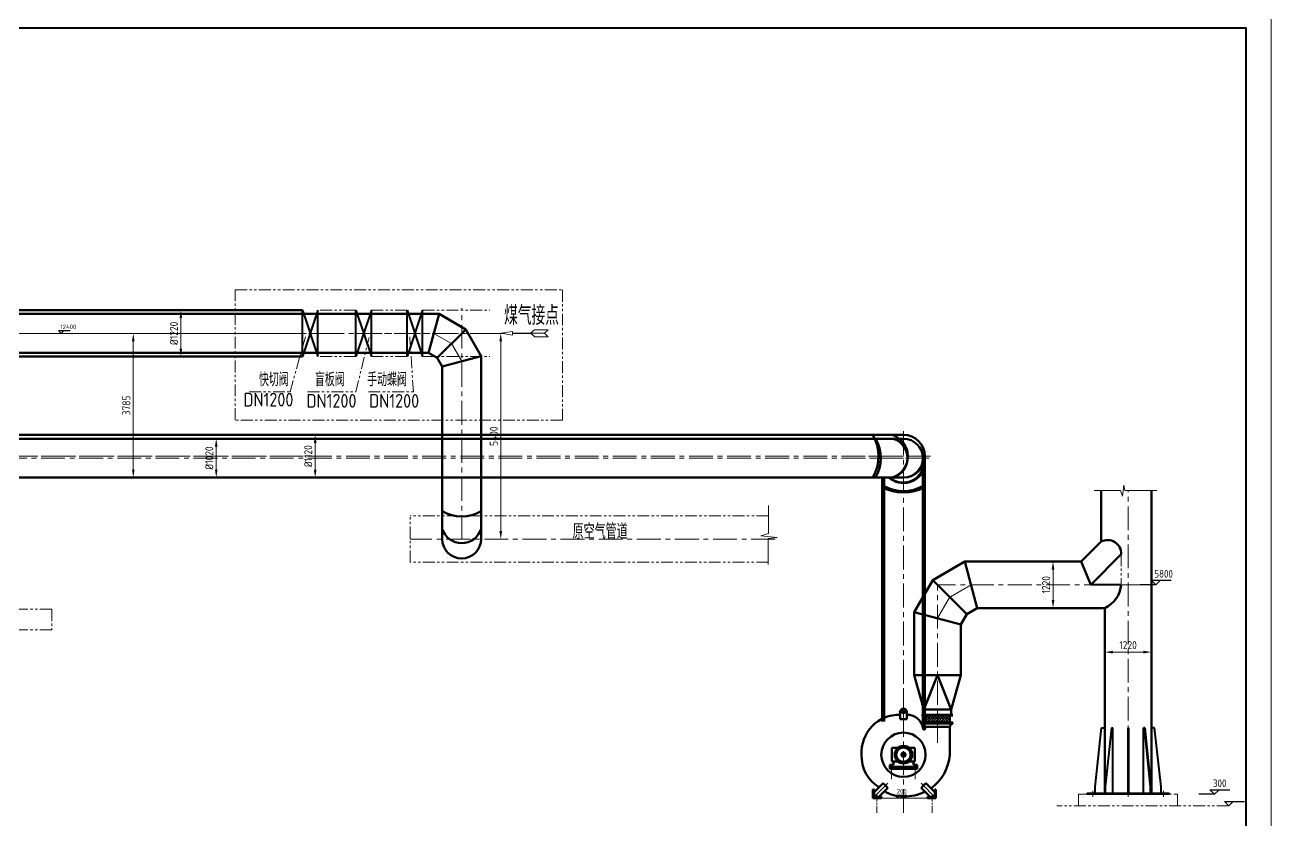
# Model space of a CAD drawing. Header units: millimetres. Extents: x 188205 to 604756, y -401673 to 15123.
# Drawn here: x 370636 to 403332, y -25412 to -4538 of the extents above; entities that cross this region are included whole.
import ezdxf

# ---------------------------------------------------------------- set-up
doc = ezdxf.new("R2010")
doc.units = ezdxf.units.MM
doc.header["$LTSCALE"] = 500
doc.linetypes.add('CENTER', pattern=[2, 1.25, -0.25, 0.25, -0.25])
doc.linetypes.add('PHANTOM2', pattern=[1.25, 0.625, -0.125, 0.125, -0.125, 0.125, -0.125])
for name, color, linetype, lineweight in [('2D', 4, 'PHANTOM2', 20), ('air-smoke', 5, 'Continuous', 50), ('BIAOZHU', 3, 'Continuous', 25), ('gas', 2, 'Continuous', 50), ('gas-smoke', 6, 'Continuous', 50), ('POU', 4, 'Continuous', 20), ('SHI', 7, 'Continuous', 40), ('WEN', 3, 'Continuous', 20), ('XI', 2, 'Continuous', 20), ('ZHONG', 1, 'CENTER', 20), ('实体', 7, 'Continuous', 40)]:
    doc.layers.add(name, color=color, linetype=linetype, lineweight=lineweight)
doc.layers.add('air', color=7, linetype='Continuous', lineweight=50, true_color=0x77bec0)
doc.styles.add('GB', font='gbenor.shx', dxfattribs={"bigfont": 'gbcbig.shx'})
doc.styles.add('工程字', font='gbenor.shx', dxfattribs={"bigfont": 'gbcbig.shx'})
doc.dimstyles.new('ISO-60', dxfattribs={"dimscale": 60, "dimtxt": 3.5, "dimasz": 3.5, "dimexe": 1.8, "dimexo": 1.25, "dimgap": 1.3, "dimtad": 1, "dimrnd": 1, "dimdsep": 46, "dimtxsty": 'GB', "dimcen": 0, "dimclrd": 3, "dimclre": 3, "dimclrt": 256, "dimadec": 0, "dimazin": 0, "dimtfac": 1, "dimtix": 1, "dimtmove": 0, "dimatfit": 3, "dimldrblk": 'DOTSMALL', "dimfxl": 0, "dimlwd": 20, "dimlwe": 20, "dimarcsym": 0})

# ---------------------------------------------------------------- blocks, each defined once
blk = doc.blocks.new('air-master-2')
for p, q in [((33575, -4522), (33575, -5253)), ((33575, -5253), (33378, -5317)), ((33378, -5317), (33807, -5362)), ((33807, -5362), (33572, -5388)), ((33572, -5388), (33572, -6068))]:
    blk.add_line(p, q)
at = {"layer": '2D'}
for p, q in [((33575, -4790), (24180, -4790)), ((24180, -6010), (24180, -4790)), ((33572, -6010), (24180, -6010))]:
    blk.add_line(p, q, dxfattribs=at)
at = {"layer": 'air'}
for p, q in [((7180, 510), (24933, 510)), ((24659, -510), (24933, 510)), ((24933, 510), (25633, 105)), ((24887, -641), (25633, 105)), ((25633, 105), (26038, -595)), ((7180, -510), (24659, -510)), ((24659, -510), (24887, -641)), ((24887, -641), (25018, -869)), ((25018, -869), (26038, -595)), ((26038, -5400), (26038, -595)), ((25018, -5400), (25018, -869))]:
    blk.add_line(p, q, dxfattribs=at)
for centre, radius, start, end in [((25528, -3785), 1020, 240, 300), ((25528, -4970), 535, 197.588, 342.412), ((25528, -5400), 510, 180, 0)]:
    blk.add_arc(centre, radius, start, end, dxfattribs=at)
at = {"layer": 'ZHONG'}
for p, q in [((25528, -5400), (25528, 659)), ((26445, 0), (-6515, 0)), ((24796, 0), (25260, -268)), ((25260, -268), (25528, -732)), ((33749, -5400), (24180, -5400))]:
    blk.add_line(p, q, dxfattribs=at)
at = {"layer": 'WEN', "style": 'GB'}
blk.add_text('原空气管道', height=401.5, dxfattribs=at).set_placement((28439, -5400))
blk = doc.blocks.new('air-waste-master-2')
at = {"layer": 'air-smoke'}
for p, q in [((41548, -1040), (14139, -1040)), ((42058, -8468), (42058, -1550)), ((41548, -2060), (13009, -2060)), ((41038, -8468), (41038, -2060))]:
    blk.add_line(p, q, dxfattribs=at)
for centre, radius, start, end in [((39933, -1550), 1020, 330, 30), ((41118, -1550), 535, 287.588, 72.412), ((41548, -1550), 510, 270, 90), ((41548, -1656), 535, 228.9898, 342.412), ((41548, -1399), 1020, 240, 300)]:
    blk.add_arc(centre, radius, start, end, dxfattribs=at)
at = {"layer": 'ZHONG'}
for p, q in [((41548, -8468), (41548, -891)), ((41548, -1550), (0, -1550)), ((42223, -1550), (40655, -1550))]:
    blk.add_line(p, q, dxfattribs=at)
blk = doc.blocks.new('gas-master-2')
at = {"layer": 'gas'}
for p, q in [((-5830, 315), (-5330, 510)), ((-5330, 510), (1070, 510)), ((-5330, 510), (-5330, -510)), ((1070, 510), (1570, 610)), ((1070, 510), (1070, -510)), ((1570, 610), (18821, 610)), ((1570, -610), (1570, 610)), ((1570, 610), (1570, -610)), ((-10585, -1410), (-10585, 0)), ((-10270, 315), (-5830, 315)), ((-9955, -1410), (-9955, 0)), ((-5830, 315), (-5830, -315)), ((-3790, 0), (-3790, -1365)), ((-3070, 0), (-3070, -1365)), ((2930, 0), (2930, -1365)), ((3650, 0), (3650, -1365)), ((-9955, -315), (-5830, -315)), ((-5830, -315), (-5330, -510)), ((-5330, -510), (1070, -510)), ((1070, -510), (1570, -610)), ((1570, -610), (18821, -610)), ((-10670, -1350), (-10670, -2100)), ((-10670, -1410), (-7070, -1410)), ((-7070, -1350), (-7070, -2100)), ((-5335, -1350), (-5335, -2100)), ((-5335, -1365), (-170, -1365)), ((-170, -1350), (-170, -2100)), ((1315, -1350), (1315, -2100)), ((1315, -1365), (6340, -1365)), ((6340, -1350), (6340, -2100)), ((-10670, -2040), (-7070, -2040)), ((-5335, -2085), (-170, -2085)), ((1315, -2085), (6340, -2085))]:
    blk.add_line(p, q, dxfattribs=at)
for centre, radius, start, end in [((-3430, 0), 360, 0, 180), ((3290, 0), 360, 0, 180), ((-10270, 0), 315, 0, 180), ((-10270, -261), 330, 17.588, 162.412), ((-10209, 0), 330, 320.2504, 72.416), ((-10376, 0), 630, 330, 30), ((-3430, -302), 378, 17.588, 162.412), ((3290, -302), 378, 17.588, 162.412), ((-10270, -985), 630, 60, 120), ((-10270, -905), 315, 0, 180), ((-3430, -1136), 720, 60, 120), ((-3430, -905), 360, 0, 180), ((3290, -1136), 720, 60, 120), ((3290, -905), 360, 0, 180), ((-10270, -1166), 330, 17.588, 162.412), ((-3430, -1207), 378, 17.588, 162.412), ((3290, -1207), 378, 17.588, 162.412), ((-10270, -1890), 630, 60, 120), ((-3430, -2041), 720, 69.8597, 110.1403), ((3290, -2041), 720, 69.8597, 110.1403)]:
    blk.add_arc(centre, radius, start, end, dxfattribs=at)
at = {"layer": 'WEN'}
blk.add_circle((3290, -1725), 360, dxfattribs=at)
at = {"layer": 'ZHONG'}
for p, q in [((-11320, 0), (18821, 0)), ((-11016, 0), (19922, 0)), ((-10270, -1410), (-10270, 22)), ((-3430, 0), (-3430, -1365)), ((3290, 0), (3290, -1365)), ((-11320, -905), (4121, -905)), ((-11052, -1725), (6880, -1725))]:
    blk.add_line(p, q, dxfattribs=at)
blk = doc.blocks.new('gas-waste-master-2')
at = {"layer": 'gas-smoke'}
for p, q in [((44527, -940), (13683, -940)), ((45087, -1500), (45087, -8468)), ((44527, -2060), (13683, -2060)), ((43967, -2060), (43967, -8468))]:
    blk.add_line(p, q, dxfattribs=at)
for centre, radius, start, end in [((42752, -1500), 1120, 330, 30), ((44055, -1500), 587, 287.588, 72.412), ((44527, -1500), 560, 270, 90), ((44527, -1617), 587, 228.9118, 342.412), ((44527, -1335), 1120, 240, 300)]:
    blk.add_arc(centre, radius, start, end, dxfattribs=at)
at = {"layer": 'ZHONG'}
for p, q in [((44527, -846), (44527, -8468)), ((190, -1500), (28756, -1500)), ((44527, -1500), (1381, -1500)), ((45234, -1500), (43345, -1500))]:
    blk.add_line(p, q, dxfattribs=at)
blk = doc.blocks.new('*D128')
at = {"layer": 'Defpoints', "color": 0}
for p in [(374724, -12025), (374724, -13245), (374727, -13245)]:
    blk.add_point(p, dxfattribs=at)
at = {"layer": 'WEN', "color": 3, "lineweight": 20}
for p, q in [((374799, -12025), (374835, -12025)), ((374727, -12235), (374727, -13035)), ((374799, -13245), (374835, -13245))]:
    blk.add_line(p, q, dxfattribs=at)
at = {"layer": 'WEN', "color": 3}
for points in [[(374692, -12235), (374762, -12235), (374727, -12025)], [(374692, -13035), (374762, -13035), (374727, -13245)]]:
    blk.add_solid(points, dxfattribs=at)
at = {"layer": 'WEN', "insert": (374544, -12635), "char_height": 210, "attachment_point": 5, "rotation": 90, "style": 'GB'}
blk.add_mtext('%%c1220', dxfattribs=at)
blk = doc.blocks.new('_DotSmall')
at = {"color": 0, "linetype": 'ByBlock', "const_width": 0.5}
blk.add_lwpolyline([(-0.0625, 0, 1), (0.0625, 0, 1)], format="xyb", close=True, dxfattribs=at)
blk = doc.blocks.new('正标高')
at = {"layer": 'BIAOZHU'}
for p, q in [((-2.4, 2.4), (8, 2.4)), ((-2.4, 2.4), (0, 0)), ((2.4, 2.4), (0, 0))]:
    blk.add_line(p, q, dxfattribs=at)
at = {"layer": 'BIAOZHU', "style": 'GB'}
blk.add_attdef('1000', (-0.7624, 3.76), '', height=4, dxfattribs=at)
at = {"layer": 'BIAOZHU', "style": 'GB', "flags": 10}
blk.add_attdef('+', (-3.12, 3.76), '', height=4, dxfattribs=at)
blk = doc.blocks.new('fan-a')
at = {"layer": 'POU'}
h = blk.add_hatch(dxfattribs=at)
h.set_pattern_fill('ANSI37', color=256, scale=15, style=0)
h.set_pattern_definition([(45, (-388025.4, -38833), (-33.6759605, 33.6759605), []), (135, (-388025.4, -38833), (-33.6759605, -33.6759605), [])])
h.paths.add_polyline_path([(-1214, 1025), (-1214, 845), (-894, 845), (-894, 1025)])
h.paths.add_polyline_path([(-894, 1025), (-894, 845), (-574, 845), (-574, 1025)])
for p, q in [((-1297, 1045), (-491, 1045)), ((-1297, 1035), (-491, 1035)), ((-1297, 1025), (-491, 1025)), ((-1214, 845), (-1214, 1025)), ((-574, 845), (-574, 1025)), ((-491, 1045), (-491, 1035)), ((-491, 1025), (-491, 1035)), ((-88, 1125), (-88, 930)), ((88, 1125), (88, 930)), ((-1297, 845), (-491, 845)), ((-1297, 835), (-1297, 823)), ((-491, 835), (-1297, 835)), ((-1297, 823), (-491, 823)), ((-1256, 823), (-1215, 733)), ((-491, 835), (-1255, 835)), ((-1254, 835), (-492, 835)), ((-1215, 733), (-1215, 0)), ((-1215, 733), (-894, 733)), ((-573, 733), (-894, 733)), ((-532, 823), (-573, 733)), ((-573, 733), (-573, 682)), ((-491, 845), (-491, 835)), ((-491, 823), (-491, 835)), ((-88, 930), (88, 930)), ((-301, 176), (-301, -176)), ((-301, 176), (-147, 176)), ((147, 176), (301, 176)), ((301, 176), (301, -176)), ((-360, -270), (-360, -375)), ((-360, -270), (-263, -270)), ((0, -321), (-360, -321)), ((-301, -176), (-147, -176)), ((-263, -270), (-263, -176)), ((0, -321), (360, -321)), ((147, -176), (301, -176)), ((263, -270), (263, -176)), ((360, -270), (263, -270)), ((360, -270), (360, -375)), ((0, -375), (-360, -375)), ((0, -375), (360, -375)), ((-851, -918), (-851, -1140)), ((-851, -918), (-820, -918)), ((-820, -987), (-583, -751)), ((-820, -918), (-820, -1108)), ((-699, -1108), (-462, -872)), ((-583, -751), (-462, -872)), ((533, -751), (412, -872)), ((649, -1108), (412, -872)), ((770, -987), (533, -751)), ((801, -918), (770, -918)), ((770, -918), (770, -1108)), ((801, -918), (801, -1140)), ((-820, -1108), (-851, -1140)), ((-851, -1140), (-630, -1140)), ((-820, -1108), (-630, -1108)), ((-630, -1108), (-630, -1140)), ((770, -1108), (580, -1108)), ((580, -1108), (580, -1140)), ((801, -1140), (580, -1140)), ((770, -1108), (801, -1140))]:
    blk.add_line(p, q)
for centre, radius in [((0, 1125), 39.3), ((0, 0), 581), ((0, 0), 229), ((0, 0), 189), ((0, 0), 54), ((0, 0), 47.2)]:
    blk.add_circle(centre, radius)
for centre, radius, start, end in [((-99, 628), 420, 88.4877, 172.8076), ((0, 1125), 88.2, 0, 180), ((112, 61), 987, 356.4604, 91.3591), ((-544, 688), 29.4, 192.8658, 345.3785), ((163, -52), 935, 300.5944, 3.1933), ((-29, 82), 1189, 183.9571, 234.5469), ((-29, 136), 1233, 244.2231, 271.341), ((4, -137), 960, 269.7316, 301.0503)]:
    blk.add_arc(centre, radius, start, end)
at = {"layer": 'BIAOZHU'}
blk.add_line((-1255, 835), (-491, 835), dxfattribs=at)
at = {"layer": 'ZHONG'}
for p, q in [((0, -1529), (0, 1694)), ((-894, 1025), (-894, 310)), ((-510, 1007), (-510, 1051)), ((-109, 1125), (119, 1125)), ((-1279, 863), (-1279, 782)), ((-509, 863), (-509, 782)), ((-851, -1140), (-462, -751)), ((801, -1140), (412, -751))]:
    blk.add_line(p, q, dxfattribs=at)
at = {"layer": 'ZHONG', "ltscale": 100}
for p, q in [((-310, -248), (-310, -644)), ((310, -244), (310, -644))]:
    blk.add_line(p, q, dxfattribs=at)
at = {"layer": 'ZHONG', "ltscale": 0.3}
for p, q in [((-750, -1529), (-750, -1058)), ((700, -1529), (700, -1058))]:
    blk.add_line(p, q, dxfattribs=at)
blk = doc.blocks.new('地坪')
at = {"layer": 'BIAOZHU'}
for p, q in [((0, 0), (-2.26, 2.26)), ((-2.26, 2.26), (8.16, 2.26)), ((0, 0), (2.26, 2.26))]:
    blk.add_line(p, q, dxfattribs=at)
at = {"layer": 'BIAOZHU', "style": 'GB', "flags": 10}
blk.add_attdef('%%P0.0', (-2.96, 3.66), '', height=4, dxfattribs=at)
blk = doc.blocks.new('*D324')
at = {"layer": 'Defpoints', "color": 0}
for p in [(397526, -18625), (397526, -19845), (397611, -19845)]:
    blk.add_point(p, dxfattribs=at)
at = {"layer": 'WEN', "color": 3, "lineweight": 20}
for p, q in [((397601, -18625), (397719, -18625)), ((397611, -18835), (397611, -19635)), ((397601, -19845), (397719, -19845))]:
    blk.add_line(p, q, dxfattribs=at)
at = {"layer": 'WEN', "color": 3}
for points in [[(397576, -18835), (397646, -18835), (397611, -18625)], [(397576, -19635), (397646, -19635), (397611, -19845)]]:
    blk.add_solid(points, dxfattribs=at)
at = {"layer": 'WEN', "insert": (397428, -19235), "char_height": 210, "attachment_point": 5, "rotation": 90, "style": 'GB'}
blk.add_mtext('1220', dxfattribs=at)
blk = doc.blocks.new('*D325')
at = {"layer": 'Defpoints', "color": 0}
for p in [(398970, -21003), (400190, -21003), (400190, -21003)]:
    blk.add_point(p, dxfattribs=at)
at = {"layer": 'WEN', "color": 3, "lineweight": 20}
for p, q in [((398970, -20928), (398970, -20895)), ((400190, -20928), (400190, -20895)), ((399180, -21003), (399980, -21003))]:
    blk.add_line(p, q, dxfattribs=at)
at = {"layer": 'WEN', "color": 3}
for points in [[(399180, -20968), (399180, -21038), (398970, -21003)], [(399980, -20968), (399980, -21038), (400190, -21003)]]:
    blk.add_solid(points, dxfattribs=at)
at = {"layer": 'WEN', "insert": (399580, -20820), "char_height": 210, "attachment_point": 5, "style": 'GB'}
blk.add_mtext('1220', dxfattribs=at)
blk = doc.blocks.new('*D337')
at = {"layer": 'Defpoints', "color": 0}
for p in [(375655, -15400), (375655, -15400), (375655, -16420)]:
    blk.add_point(p, dxfattribs=at)
at = {"layer": 'WEN', "color": 3, "lineweight": 20}
for p, q in [((375580, -15400), (375547, -15400)), ((375655, -16210), (375655, -15610)), ((375580, -16420), (375547, -16420))]:
    blk.add_line(p, q, dxfattribs=at)
at = {"layer": 'WEN', "color": 3}
for points in [[(375620, -15610), (375690, -15610), (375655, -15400)], [(375620, -16210), (375690, -16210), (375655, -16420)]]:
    blk.add_solid(points, dxfattribs=at)
at = {"layer": 'WEN', "insert": (375472, -15910), "char_height": 210, "attachment_point": 5, "rotation": 90, "style": 'GB'}
blk.add_mtext('%%c1020', dxfattribs=at)
blk = doc.blocks.new('*D338')
at = {"layer": 'Defpoints', "color": 0}
for p in [(378181, -15300), (378251, -15300), (378181, -16420)]:
    blk.add_point(p, dxfattribs=at)
at = {"layer": 'WEN', "color": 3, "lineweight": 20}
for p, q in [((378256, -15300), (378359, -15300)), ((378251, -16210), (378251, -15510)), ((378256, -16420), (378359, -16420))]:
    blk.add_line(p, q, dxfattribs=at)
at = {"layer": 'WEN', "color": 3}
for points in [[(378216, -15510), (378286, -15510), (378251, -15300)], [(378216, -16210), (378286, -16210), (378251, -16420)]]:
    blk.add_solid(points, dxfattribs=at)
at = {"layer": 'WEN', "insert": (378068, -15860), "char_height": 210, "attachment_point": 5, "rotation": 90, "style": 'GB'}
blk.add_mtext('%%c1120', dxfattribs=at)
blk = doc.blocks.new('*D340')
at = {"layer": 'Defpoints', "color": 0}
for p in [(373475, -12635), (373479, -12635), (373475, -16420)]:
    blk.add_point(p, dxfattribs=at)
at = {"layer": 'WEN', "color": 3, "lineweight": 20}
for p, q in [((373550, -12635), (373587, -12635)), ((373479, -16210), (373479, -12845)), ((373550, -16420), (373587, -16420))]:
    blk.add_line(p, q, dxfattribs=at)
at = {"layer": 'WEN', "color": 3}
for points in [[(373444, -12845), (373514, -12845), (373479, -12635)], [(373444, -16210), (373514, -16210), (373479, -16420)]]:
    blk.add_solid(points, dxfattribs=at)
at = {"layer": 'WEN', "insert": (373296, -14528), "char_height": 210, "attachment_point": 5, "rotation": 90, "style": 'GB'}
blk.add_mtext('3785', dxfattribs=at)
blk = doc.blocks.new('箭头细箭')
for p, q in [((-19.07, -1.43), (-17.58, 0.01)), ((-13.55, 1.45), (-19.05, 1.45)), ((-19.05, 1.45), (-17.58, 0.01)), ((-11.83, 0.01), (-17.58, 0.01)), ((-11.83, 0.01), (-13.57, -1.43)), ((-11.83, 0.01), (-13.55, 1.45)), ((-11.83, -0.04), (-11.83, 0.06)), ((-4.64, 0.06), (-11.83, 0.06)), ((-4.64, 0.76), (-4.64, 0.06)), ((0, 0), (-4.64, 0.76)), ((-4.64, -0.74), (0, 0)), ((-13.57, -1.43), (-19.07, -1.43)), ((-4.64, -0.04), (-11.83, -0.04)), ((-4.64, -0.04), (-4.64, -0.74))]:
    blk.add_line(p, q)
blk = doc.blocks.new('*D420')
at = {"layer": 'Defpoints', "color": 0}
for p in [(382897, -12635), (382897, -18035), (383120, -18035)]:
    blk.add_point(p, dxfattribs=at)
at = {"layer": 'WEN', "color": 3, "lineweight": 20}
for p, q in [((382972, -12635), (383228, -12635)), ((383120, -12845), (383120, -17825)), ((382972, -18035), (383228, -18035))]:
    blk.add_line(p, q, dxfattribs=at)
at = {"layer": 'WEN', "color": 3}
for points in [[(383085, -12845), (383155, -12845), (383120, -12635)], [(383085, -17825), (383155, -17825), (383120, -18035)]]:
    blk.add_solid(points, dxfattribs=at)
at = {"layer": 'WEN', "insert": (382937, -15335), "char_height": 210, "attachment_point": 5, "rotation": 90, "style": 'GB'}
blk.add_mtext('5400', dxfattribs=at)

msp = doc.modelspace()

# ---------------------------------------------------------------- linework, layer by layer
at = {"layer": '2D'}
for p, q in [((379319.553, -12025.474), (378320.021, -12025.474)), ((379319.553, -12025.474), (378320.021, -12025.474)), ((380663.707, -12025.474), (379724.833, -12025.474)), ((380663.707, -12025.474), (379724.833, -12025.474)), ((381068.987, -12025.474), (382831.244, -12025.474)), ((377590.885, -14171.812), (377995.056, -12724.804)), ((377590.885, -14171.812), (377995.056, -12724.804)), ((379314.53, -14171.812), (379666.901, -12742.285)), ((379314.53, -14171.812), (379666.901, -12742.285)), ((380827.661, -14171.812), (380735.009, -12729.174)), ((379319.553, -13245.474), (378320.021, -13245.474)), ((379319.553, -13245.474), (378320.021, -13245.474)), ((380663.707, -13245.474), (379724.833, -13245.474)), ((380663.707, -13245.474), (379724.833, -13245.474)), ((381068.987, -13245.474), (382830.67, -13245.474)), ((376520.245, -14171.812), (377590.885, -14171.812)), ((378052.939, -14171.812), (379314.53, -14171.812)), ((379647.407, -14171.812), (380827.661, -14171.812)), ((399401.548, -18433.437), (399401.548, -19235.474)), ((371339.009, -19875.474), (368911.669, -19875.709)), ((371339.009, -19875.474), (371339.009, -20420.467)), ((371339.009, -20420.467), (368821.215, -20420.467)), ((398280.213, -24735.474), (400880.213, -24735.474)), ((398280.213, -25035.474), (398280.213, -24735.474)), ((400880.213, -24735.474), (400880.213, -25035.474)), ((402224.166, -25035.474), (397706.619, -25035.474))]:
    msp.add_line(p, q, dxfattribs=at)
msp.add_lwpolyline([(376150.16, -11493.573), (384741.763, -11493.573), (384741.763, -14911.913), (376150.16, -14911.913)], close=True, dxfattribs=at)
at = {"layer": 'air-smoke'}
for p, q in [((398870.213, -16757.477), (398870.213, -18102.102)), ((400190.213, -16757.477), (400190.213, -24709.699)), ((398346.841, -18625.474), (398870.213, -18102.102)), ((395295.225, -18625.474), (394455.201, -19110.462)), ((398346.841, -18625.474), (395295.225, -18625.474)), ((395622.123, -19845.474), (395295.225, -18625.474)), ((398599.511, -19235.474), (398346.841, -18625.474)), ((398599.511, -19235.474), (399401.548, -18433.437)), ((393970.213, -19950.486), (394455.201, -19110.462)), ((395348.303, -20003.564), (394455.201, -19110.462)), ((395622.123, -19845.474), (395348.303, -20003.564)), ((398970.213, -19845.474), (395622.123, -19845.474)), ((398970.213, -19845.474), (398970.213, -24709.699)), ((395190.213, -20277.384), (393970.213, -19950.486)), ((393970.213, -19950.486), (393970.213, -21610.269)), ((395190.213, -20277.384), (395348.303, -20003.564)), ((395190.213, -20277.384), (395190.162, -21610.269)), ((393970.265, -21610.269), (395190.162, -21610.269)), ((394219.213, -22510.269), (393970.265, -21610.269)), ((394580.213, -21610.269), (394219.213, -22510.269)), ((394941.213, -22510.269), (394580.213, -21610.269)), ((394941.213, -22510.269), (395190.162, -21610.269)), ((394219.213, -22510.269), (394941.213, -22510.269)), ((394219.213, -22510.269), (394219.213, -22650.269)), ((394941.213, -22510.269), (394941.213, -22650.269))]:
    msp.add_line(p, q, dxfattribs=at)
for centre, radius, start, end in [((399039.587, -18422.189), 362.137, 358.2200773, 117.88544), ((398635.96, -19151.621), 770.167, 295.7217404, 353.7494802)]:
    msp.add_arc(centre, radius, start, end, dxfattribs=at)
at = {"layer": 'BIAOZHU'}
for p, q in [((400308.175, -19235.474), (399899.986, -19235.474)), ((401845.462, -24735.474), (401437.273, -24735.474))]:
    msp.add_line(p, q, dxfattribs=at)
at = {"layer": 'SHI'}
for p, q in [((399401.548, -19235.474), (398599.511, -19235.474)), ((398712.467, -24537.868), (398884.298, -22991.389)), ((398884.298, -22991.389), (398970.213, -22991.389)), ((399175.569, -24709.699), (399175.569, -22991.389)), ((399571.622, -22991.389), (399571.622, -24709.699)), ((399571.622, -22991.389), (399588.805, -22991.389)), ((399588.805, -22991.389), (399588.805, -24709.699)), ((399984.858, -24709.699), (399984.858, -22991.389)), ((400276.129, -22991.389), (400190.213, -22991.389)), ((400447.96, -24537.868), (400276.129, -22991.389)), ((398506.27, -24709.699), (400654.157, -24709.699)), ((398506.27, -24735.474), (398506.27, -24709.699)), ((400654.157, -24735.474), (398506.27, -24735.474)), ((398712.467, -24709.699), (398712.467, -24537.868)), ((400447.96, -24709.699), (400447.96, -24537.868)), ((400654.157, -24709.699), (400654.157, -24735.474))]:
    msp.add_line(p, q, dxfattribs=at)
at = {"layer": 'SHI', "ltscale": 0.3}
for p, q in [((399141.628, -22991.389), (398979.342, -24537.868)), ((398991.492, -24537.868), (399153.778, -22991.389)), ((399141.628, -22991.389), (399175.569, -22991.389)), ((400018.799, -22991.389), (399984.858, -22991.389)), ((400168.935, -24537.868), (400006.648, -22991.389)), ((400018.799, -22991.389), (400181.085, -24537.868)), ((398979.342, -24537.868), (398991.492, -24537.868)), ((398979.342, -24709.699), (398979.342, -24537.868)), ((398991.492, -24709.699), (398991.492, -24537.868)), ((400168.935, -24709.699), (400168.935, -24537.868)), ((400181.085, -24537.868), (400168.935, -24537.868)), ((400181.085, -24709.699), (400181.085, -24537.868))]:
    msp.add_line(p, q, dxfattribs=at)
at = {"layer": 'SHI'}
msp.add_lwpolyline([(344831.668, -41930.693), (402681.668, -41930.693), (402681.668, -4620.693), (344831.668, -4620.693)], close=True, dxfattribs=at)
at = {"layer": 'WEN'}
for p, q in [((377914.741, -12025.474), (376844.741, -12025.474)), ((377914.741, -13245.474), (376844.741, -13245.474)), ((399432.391, -16911.228), (399468.912, -16619.325)), ((399468.912, -16619.325), (399494.195, -16757.477)), ((398693.525, -16757.477), (399378.392, -16757.477)), ((399378.392, -16757.477), (399432.391, -16911.228)), ((399494.195, -16757.477), (400333.53, -16757.477)), ((392884.836, -24835.474), (394537.591, -24835.474))]:
    msp.add_line(p, q, dxfattribs=at)
at = {"layer": 'XI'}
msp.add_lwpolyline([(343206.668, -42580.693), (403331.668, -42580.693), (403331.668, -3970.693), (343206.668, -3970.693)], close=True, dxfattribs=at)
at = {"layer": 'ZHONG'}
for p, q in [((379319.553, -12635.474), (382897.256, -12635.474)), ((399580.213, -24802.364), (399580.213, -16757.477)), ((394580.213, -23385.284), (394580.213, -19235.474)), ((400053.551, -19235.474), (394580.213, -19235.474)), ((395458.674, -19235.474), (394901.752, -19557.013)), ((394580.213, -20113.935), (394901.752, -19557.013)), ((398652.326, -24802.364), (398652.326, -24644.505)), ((400508.101, -24802.364), (400508.101, -24644.505))]:
    msp.add_line(p, q, dxfattribs=at)
at = {"layer": '实体'}
for p, q in [((377914.741, -13245.474), (377914.741, -12025.474)), ((377914.741, -12025.474), (378320.021, -13245.474)), ((378320.021, -12025.474), (377914.741, -13245.474)), ((377914.741, -13245.474), (377914.741, -12025.474)), ((377914.741, -12025.474), (378320.021, -13245.474)), ((378320.021, -12025.474), (377914.741, -13245.474)), ((378320.021, -13245.474), (378320.021, -12025.474)), ((378320.021, -13245.474), (378320.021, -12025.474)), ((379319.553, -13245.474), (379319.553, -12025.474)), ((379319.553, -12025.474), (379724.833, -13245.474)), ((379724.833, -12025.474), (379319.553, -13245.474)), ((379319.553, -13245.474), (379319.553, -12025.474)), ((379319.553, -12025.474), (379724.833, -13245.474)), ((379724.833, -12025.474), (379319.553, -13245.474)), ((379724.833, -13245.474), (379724.833, -12025.474)), ((379724.833, -13245.474), (379724.833, -12025.474)), ((380663.707, -13245.474), (380663.707, -12025.474)), ((380663.707, -12025.474), (381068.987, -13245.474)), ((381068.987, -12025.474), (380663.707, -13245.474)), ((380663.707, -13245.474), (380663.707, -12025.474)), ((380663.707, -12025.474), (381068.987, -13245.474)), ((381068.987, -12025.474), (380663.707, -13245.474)), ((381068.987, -13245.474), (381068.987, -12025.474)), ((381068.987, -13245.474), (381068.987, -12025.474))]:
    msp.add_line(p, q, dxfattribs=at)

# ---------------------------------------------------------------- block references
ref = msp.add_blockref('正标高', (371586.916, -12635.474), dxfattribs=dict(xscale=30, yscale=30, zscale=30))
ref.add_attrib('1000', '12400', (371564.044, -12522.674), dxfattribs={"layer": 'BIAOZHU', "height": 120, "style": 'GB'})
ref = msp.add_blockref('正标高', (393532.343, -24832.254), dxfattribs=dict(xscale=30, yscale=30, zscale=30))
ref.add_attrib('1000', '200', (393509.471, -24719.454), dxfattribs={"layer": 'BIAOZHU', "height": 120, "style": 'GB'})
at = {"layer": 'air-smoke', "xscale": -1}
msp.add_blockref('fan-a', (393686.213, -23695.469), dxfattribs=at)
at = {"layer": 'SHI'}
ref = msp.add_blockref('正标高', (400308.175, -19235.474), dxfattribs=dict(at, xscale=50, yscale=50, zscale=50))
ref.add_attrib('1000', '5800', (400270.055, -19047.474), dxfattribs={"layer": 'BIAOZHU', "height": 200, "style": 'GB'})
ref = msp.add_blockref('正标高', (401845.462, -24735.474), dxfattribs=dict(at, xscale=50, yscale=50, zscale=50))
ref.add_attrib('1000', '300', (401807.342, -24547.474), dxfattribs={"layer": 'BIAOZHU', "height": 200, "style": 'GB'})
at = {"layer": 'SHI', "xscale": 50, "yscale": 50, "zscale": 50}
msp.add_blockref('地坪', (402224.166, -25035.474), dxfattribs=at)
at = {"layer": 'WEN'}
for name, p in [('gas-master-2', (359094.204, -12635.474)), ('air-master-2', (356567.216, -12635.474)), ('gas-waste-master-2', (349158.714, -14360.474)), ('air-waste-master-2', (352138.216, -14360.474))]:
    msp.add_blockref(name, p, dxfattribs=at)
at = {"layer": 'WEN', "xscale": -65, "yscale": 65, "zscale": 65}
msp.add_blockref('箭头细箭', (383128.28, -12633.172), dxfattribs=at)

# ---------------------------------------------------------------- texts
at = {"layer": '2D', "style": '工程字'}
for s, p in [('快切阀', (376777.848, -14025.384)), ('盲板阀', (378245.555, -14025.384)), ('手动蝶阀', (379618.361, -14025.384)), ('DN1200', (376367.927, -14555.918)), ('DN1200', (378022.9, -14587.197)), ('DN1200', (379667.795, -14587.197))]:
    msp.add_text(s, height=360, dxfattribs=at).set_placement(p)
at = {"layer": 'WEN', "style": 'GB'}
msp.add_text('煤气接点', height=500, dxfattribs=at).set_placement((383207.544, -12414.134))

# ---------------------------------------------------------------- dimensions: what is measured, and where the dimension line sits
at = {"layer": 'WEN'}
for base, p1, p2, picture, middle in [((374727.496, -13245.474), (374724.103, -12025.474), (374724.103, -13245.474), '*D128', (374544.496, -12635.474)), ((378251.189, -15300.474), (378180.537, -16420.474), (378180.537, -15300.474), '*D338', (378068.189, -15860.474)), ((375654.501, -15400.474), (375654.501, -16420.474), (375654.501, -15400.474), '*D337', (375471.501, -15910.474))]:
    dim = msp.add_linear_dim(base=base, p1=p1, p2=p2, angle=90, dimstyle='ISO-60', override={"dimpost": '%%c<>'}, dxfattribs=at)
    dim.commit()
    dim.dimension.update_dxf_attribs({"geometry": picture, "text_midpoint": middle})
for base, p1, p2, picture, middle in [((373479.107, -12635.474), (373475.001, -16420.474), (373475.001, -12635.474), '*D340', (373296.107, -14527.974)), ((383119.731, -18035.474), (382897.256, -12635.474), (382897.256, -18035.474), '*D420', (382936.731, -15335.474)), ((397611.497, -19845.474), (397525.731, -18625.474), (397525.731, -19845.474), '*D324', (397428.497, -19235.474))]:
    dim = msp.add_linear_dim(base=base, p1=p1, p2=p2, angle=90, dimstyle='ISO-60', dxfattribs=at)
    dim.commit()
    dim.dimension.update_dxf_attribs({"geometry": picture, "text_midpoint": middle})
dim = msp.add_linear_dim(base=(400190.213, -21002.765), p1=(398970.213, -21002.765), p2=(400190.213, -21002.765), dimstyle='ISO-60', dxfattribs=at)
dim.commit()
dim.dimension.update_dxf_attribs({"geometry": '*D325', "text_midpoint": (399580.213, -20819.765)})

doc.saveas('drawing.dxf')
